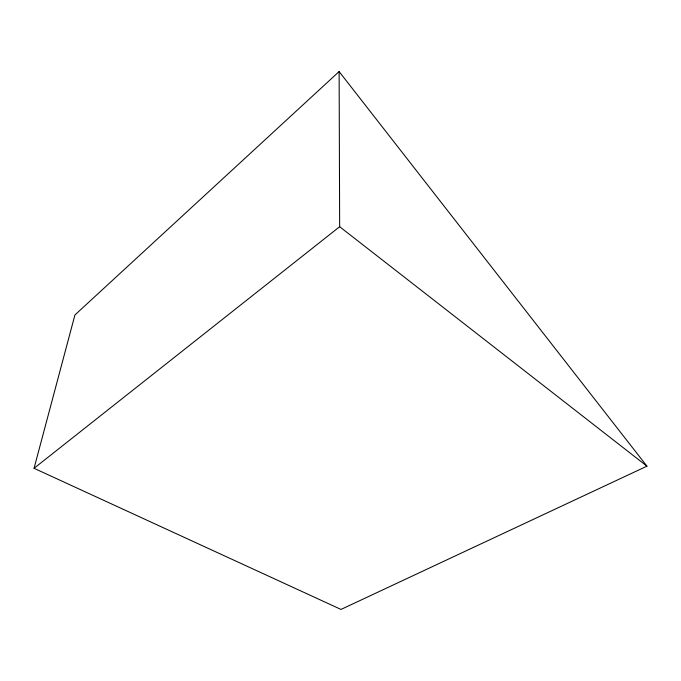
<?xml version="1.0" encoding="UTF-8"?>
<svg xmlns="http://www.w3.org/2000/svg" width="681" height="681" viewBox="0 0 681 681"><rect width="100%" height="100%" fill="white"/><g stroke="black" fill="none" stroke-linecap="round" stroke-linejoin="round"><path stroke-width="1.02" d="M34.05 468.298L74.927 314.971L339.121 71.565L646.95 466.162L340.994 609.435L34.05 468.298L339.657 226.713L339.121 71.565M339.657 226.713L646.95 466.162"/></g></svg>
